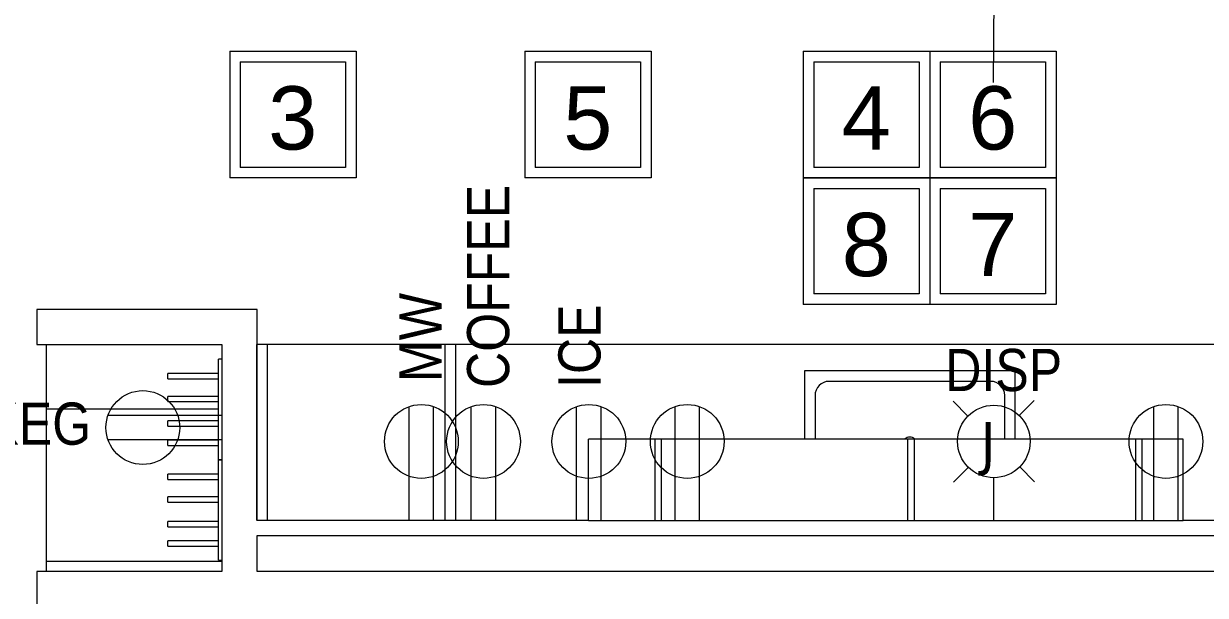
# Model space of a CAD drawing. Header units: inches. Extents: x 1 to 4284, y -575 to 745.
# Drawn here: x 1471.1 to 1639.3, y 463.2 to 544.5 of the extents above; entities that cross this region are included whole.
import ezdxf

# ---------------------------------------------------------------- set-up
doc = ezdxf.new("R2010")
doc.units = ezdxf.units.IN
doc.header["$MEASUREMENT"] = 0
for name, color, linetype, lineweight in [('A-ANNO-NOTE', 131, 'Continuous', 20), ('A-AREA-IDEN', 2, 'Continuous', 20), ('A-WALL', 113, 'Continuous', 50), ('E-ELEC-FIXT-IDEN', 2, 'Continuous', 9), ('I-WALL', 2, 'Continuous', 13), ('P-SANR-FIXT', 6, 'Continuous', 9), ('Q-CASE', 31, 'Continuous', 9)]:
    doc.layers.add(name, color=color, linetype=linetype, lineweight=lineweight)
doc.styles.add('Arial', font='arial.ttf', dxfattribs={"height": 9})
doc.styles.add('Arial_2', font='arial.ttf', dxfattribs={"width": 0.85, "height": 6})
doc.styles.add('Tahoma', font='tahoma.ttf', dxfattribs={"height": 6})

# ---------------------------------------------------------------- blocks, each defined once
blk = doc.blocks.new('Counter Top _No Backsplash_ - Standard Counter Top-2581820-New Construction - Tel_Data_Elec Plan')
at = {"layer": 'Q-CASE', "lineweight": 13}
for p, q in [((-47.26, 0), (-47.26, -25)), ((109.19, 0), (109.19, -25)), ((-47.26, -25), (109.19, -25))]:
    blk.add_line(p, q, dxfattribs=at)
blk = doc.blocks.new('Counter Top _No Backsplash_ - Standard Counter Top-2573105-New Construction - Tel_Data_Elec Plan')
at = {"layer": 'Q-CASE', "lineweight": 13}
for p, q in [((-47.26, 0), (-47.26, -11.56)), ((37.38, 0), (-47.26, 0)), ((37.38, 0), (37.38, -11.56)), ((-47.26, -11.56), (37.38, -11.56))]:
    blk.add_line(p, q, dxfattribs=at)
blk = doc.blocks.new('Counter Top _No Backsplash_ - Standard Counter Top-2570171-New Construction - Tel_Data_Elec Plan')
at = {"layer": 'Q-CASE', "lineweight": 13}
for p, q in [((-47.26, 0), (-47.26, -25)), ((-45.76, 0), (-45.76, -25)), ((-47.26, -25), (-45.76, -25))]:
    blk.add_line(p, q, dxfattribs=at)
blk = doc.blocks.new('Counter Top _No Backsplash_ - Standard Counter Top-V35-New Construction - Tel_Data_Elec Plan')
at = {"layer": 'Q-CASE', "lineweight": 13}
for p, q in [((-47.26, 0), (-47.26, -11.56)), ((37.38, 0), (-47.26, 0)), ((37.38, 0), (37.38, -11.56)), ((-47.26, -11.56), (37.38, -11.56))]:
    blk.add_line(p, q, dxfattribs=at)
blk = doc.blocks.new('Counter Top _No Backsplash_ - Standard Counter Top-2536522-New Construction - Tel_Data_Elec Plan')
at = {"layer": 'Q-CASE', "lineweight": 13}
for p, q in [((-47.26, 0), (-47.26, -11.56)), ((-46.35, 0), (-46.35, -11.56))]:
    blk.add_line(p, q, dxfattribs=at)
blk = doc.blocks.new('Sink Kitchen-Single1 - 30_ x 21_-2532181-New Construction - Tel_Data_Elec Plan')
at = {"layer": 'P-SANR-FIXT', "lineweight": 13}
for p, q in [((-14.38, -0.68), (-14.38, -10.41)), ((-12.88, -0.68), (-12.88, -6.91)), ((14.12, -6.91), (14.12, -0.68)), ((15.62, -10.41), (15.62, -0.68)), ((-10.88, -8.91), (12.12, -8.91)), ((-14.38, -10.41), (15.62, -10.41))]:
    blk.add_line(p, q, dxfattribs=at)
for centre, radius, start, end in [((0.62, 0), 1, 225, 315), ((-10.88, -6.91), 2, 180, 270), ((12.12, -6.91), 2, 270, 0)]:
    blk.add_arc(centre, radius, start, end, dxfattribs=at)
blk = doc.blocks.new('Counter Top _No Backsplash_ - Standard Counter Top-V46-New Construction - Tel_Data_Elec Plan')
at = {"layer": 'Q-CASE', "lineweight": 13}
for p, q in [((-47.26, 0), (-47.26, -25)), ((-45.76, 0), (-45.76, -25))]:
    blk.add_line(p, q, dxfattribs=at)
blk = doc.blocks.new('Counter Top _No Backsplash_ - Standard Counter Top-2601849-New Construction - Tel_Data_Elec Plan')
at = {"layer": 'Q-CASE', "lineweight": 13}
blk.add_line((-47.26, -25), (-15.01, -25), dxfattribs=at)
blk = doc.blocks.new('Counter Top _No Backsplash_ - Standard Counter Top-2603776-New Construction - Tel_Data_Elec Plan')
at = {"layer": 'Q-CASE', "lineweight": 13}
blk.add_line((-38.12, -0.5), (-38.12, -25), dxfattribs=at)
blk = doc.blocks.new('Counter Top _No Backsplash_ - Standard Counter Top-2603724-New Construction - Tel_Data_Elec Plan')
at = {"layer": 'Q-CASE', "lineweight": 13}
blk.add_line((-47.26, 0), (-47.26, -25), dxfattribs=at)
blk = doc.blocks.new('wine rack - wine rack-2603265-New Construction - Tel_Data_Elec Plan')
at = {"layer": 'Q-CASE', "lineweight": 13}
for p, q in [((-671.85, 482.49), (-671.85, 496.79)), ((-671.35, 496.79), (-671.85, 496.79)), ((-671.35, 496.79), (-671.35, 482.49)), ((-679.02, 494), (-679.02, 494.75)), ((-671.85, 494.75), (-679.02, 494.75)), ((-679.02, 494), (-671.85, 494)), ((-679.02, 490.75), (-679.02, 491.5)), ((-671.85, 491.5), (-679.02, 491.5)), ((-679.02, 490.75), (-671.85, 490.75)), ((-679.02, 487.25), (-679.02, 488)), ((-671.85, 488), (-679.02, 488)), ((-679.02, 487.25), (-671.85, 487.25)), ((-679.02, 484.5), (-679.02, 485.25)), ((-671.85, 485.25), (-679.02, 485.25)), ((-679.02, 484.5), (-671.85, 484.5)), ((-671.85, 468.19), (-671.85, 482.49)), ((-671.35, 482.49), (-671.85, 482.49)), ((-671.85, 482.49), (-671.35, 482.49)), ((-671.35, 482.49), (-671.35, 468.19)), ((-679.02, 479.7), (-679.02, 480.45)), ((-671.85, 480.45), (-679.02, 480.45)), ((-679.02, 479.7), (-671.85, 479.7)), ((-679.02, 476.45), (-679.02, 477.2)), ((-671.85, 477.2), (-679.02, 477.2)), ((-679.02, 476.45), (-671.85, 476.45)), ((-679.02, 472.95), (-679.02, 473.7)), ((-671.85, 473.7), (-679.02, 473.7)), ((-679.02, 472.95), (-671.85, 472.95)), ((-679.02, 470.2), (-679.02, 470.95)), ((-671.85, 470.95), (-679.02, 470.95)), ((-679.02, 470.2), (-671.85, 470.2)), ((-671.85, 468.19), (-671.35, 468.19))]:
    blk.add_line(p, q, dxfattribs=at)
blk = doc.blocks.new('FORM Equipment_Fixture Tag - Square-214315-New Construction - Tel_Data_Elec Plan')
at = {"layer": 'A-ANNO-NOTE'}
for p, q in [((-0.09375, 0.09375), (0.09375, 0.09375)), ((-0.09375, 0.09375), (0.09375, 0.09375)), ((-0.09375, 0.09375), (0.09375, 0.09375)), ((-0.09375, 0.09375), (-0.09375, -0.09375)), ((0.09375, 0.09375), (0.09375, -0.09375)), ((-0.078125, 0.078125), (-0.078125, -0.078125)), ((-0.078125, 0.078125), (0.078125, 0.078125)), ((0.078125, 0.078125), (0.078125, -0.078125)), ((0.078125, -0.078125), (-0.078125, -0.078125)), ((0.09375, -0.09375), (-0.09375, -0.09375))]:
    blk.add_line(p, q, dxfattribs=at)

msp = doc.modelspace()

# ---------------------------------------------------------------- linework, layer by layer
at = {"layer": 'A-ANNO-NOTE'}
for p, q in [((1525.99, 473.85), (1525.99, 490.04)), ((1529.48, 473.85), (1529.48, 490.04)), ((1534.84, 473.85), (1534.84, 490.04)), ((1538.32, 473.85), (1538.32, 490.04)), ((1549.84, 473.85), (1549.84, 490.04)), ((1553.32, 473.85), (1553.32, 490.04)), ((1563.84, 473.85), (1563.84, 490.04)), ((1567.32, 473.85), (1567.32, 490.04)), ((1605.54, 488.7), (1603.42, 490.83)), ((1612.84, 488.77), (1614.96, 490.9)), ((1631.98, 473.85), (1631.98, 490.04)), ((1635.46, 473.85), (1635.46, 490.04)), ((1499.34, 488.8), (1483.14, 488.8)), ((1499.34, 485.32), (1483.14, 485.32)), ((1605.61, 481.41), (1603.48, 479.29)), ((1612.9, 481.48), (1615.03, 479.35)), ((1609.22, 473.85), (1609.22, 479.93))]:
    msp.add_line(p, q, dxfattribs=at)
for centre, radius in [((1488.09, 487.06), 5.25), ((1527.74, 485.09), 5.25), ((1536.58, 485.09), 5.25), ((1551.58, 485.09), 5.25), ((1565.58, 485.09), 5.25), ((1609.22, 485.09), 5.16), ((1633.72, 485.09), 5.25)]:
    msp.add_circle(centre, radius, dxfattribs=at)
at = {"layer": 'A-AREA-IDEN'}
msp.add_line((1609.19, 536.14), (1609.52, 578.39), dxfattribs=at)
at = {"layer": 'A-WALL', "color": 250, "lineweight": 20}
for p, q in [((1504.34, 503.85), (1473.02, 503.85)), ((1473.02, 503.85), (1473.02, 498.85)), ((1504.34, 473.85), (1504.34, 503.85)), ((1473.02, 498.85), (1499.34, 498.85)), ((1499.34, 498.85), (1499.34, 496.79)), ((1504.34, 466.6), (1504.34, 471.72)), ((1499.34, 468.19), (1499.34, 466.6))]:
    msp.add_line(p, q, dxfattribs=at)
at = {"layer": 'I-WALL', "color": 250, "lineweight": 20}
for p, q in [((1551.53, 473.85), (1504.34, 473.85)), ((1662.29, 473.85), (1636.17, 473.85)), ((1504.34, 471.72), (1660.16, 471.72)), ((1499.34, 466.6), (1473.02, 466.6)), ((1473.02, 466.6), (1473.02, 461.97)), ((1660.16, 466.6), (1504.34, 466.6))]:
    msp.add_line(p, q, dxfattribs=at)

# ---------------------------------------------------------------- block references
at = {"layer": 'A-ANNO-NOTE', "xscale": 96, "yscale": 96, "zscale": 96}
for p in [(1509.45, 531.56), (1551.45, 531.56), (1591.09, 531.56), (1609.09, 531.56), (1591.09, 513.56), (1609.09, 513.56)]:
    msp.add_blockref('FORM Equipment_Fixture Tag - Square-214315-New Construction - Tel_Data_Elec Plan', p, dxfattribs=at)
at = {"layer": 'P-SANR-FIXT', "lineweight": 13, "rotation": 180}
msp.add_blockref('Sink Kitchen-Single1 - 30_ x 21_-2532181-New Construction - Tel_Data_Elec Plan', (1597.89, 484.72), dxfattribs=at)
at = {"layer": 'Q-CASE', "lineweight": 13}
for name, p, rotation in [('Counter Top _No Backsplash_ - Standard Counter Top-2601849-New Construction - Tel_Data_Elec Plan', (1499.34, 451.58), 269.9999999999997), ('Counter Top _No Backsplash_ - Standard Counter Top-2570171-New Construction - Tel_Data_Elec Plan', (1458.57, 473.85), 180), ('Counter Top _No Backsplash_ - Standard Counter Top-2581820-New Construction - Tel_Data_Elec Plan', (1615.02, 473.85), 180), ('Counter Top _No Backsplash_ - Standard Counter Top-V46-New Construction - Tel_Data_Elec Plan', (1485.36, 473.85), 180), ('Counter Top _No Backsplash_ - Standard Counter Top-2603776-New Construction - Tel_Data_Elec Plan', (1499.34, 451.58), 269.9999999999997), ('Counter Top _No Backsplash_ - Standard Counter Top-2573105-New Construction - Tel_Data_Elec Plan', (1588.91, 473.85), 180), ('Counter Top _No Backsplash_ - Standard Counter Top-V35-New Construction - Tel_Data_Elec Plan', (1588.91, 473.85), 180), ('Counter Top _No Backsplash_ - Standard Counter Top-2536522-New Construction - Tel_Data_Elec Plan', (1514.65, 473.85), 180), ('Counter Top _No Backsplash_ - Standard Counter Top-2536522-New Construction - Tel_Data_Elec Plan', (1550.65, 473.85), 180), ('Counter Top _No Backsplash_ - Standard Counter Top-2536522-New Construction - Tel_Data_Elec Plan', (1583.08, 473.85), 180), ('Counter Top _No Backsplash_ - Standard Counter Top-2603724-New Construction - Tel_Data_Elec Plan', (1499.34, 420.77), 269.9999999999997)]:
    msp.add_blockref(name, p, dxfattribs=dict(at, rotation=rotation))
msp.add_blockref('wine rack - wine rack-2603265-New Construction - Tel_Data_Elec Plan', (2170.69, 0), dxfattribs=at)

# ---------------------------------------------------------------- texts
at = {"layer": 'A-ANNO-NOTE', "lineweight": 9, "attachment_point": 1}
for s, insert, char_height, width, style in [('3', (1505.93, 535.59), 9, 8.484, 'Arial'), ('5', (1547.93, 535.59), 9, 8.484, 'Arial'), ('4', (1587.57, 535.59), 9, 8.484, 'Arial'), ('6', (1605.57, 535.59), 9, 8.484, 'Arial'), ('8', (1587.57, 517.59), 9, 8.484, 'Arial'), ('7', (1605.57, 517.59), 9, 8.484, 'Arial'), ('J', (1607.36, 487.86), 6, 3.939, 'Tahoma')]:
    msp.add_mtext(s, dxfattribs=dict(at, insert=insert, char_height=char_height, width=width, style=style))
at = {"layer": 'E-ELEC-FIXT-IDEN', "char_height": 6, "attachment_point": 1, "rotation": 90, "style": 'Arial_2'}
for s, insert, width in [('COFFEE', (1534.24, 492.69), 36.057), ('MW', (1524.62, 493.54), 16.7407), ('ICE', (1547.24, 492.69), 14.6803)]:
    msp.add_mtext(s, dxfattribs=dict(at, insert=insert, width=width))
at = {"layer": 'E-ELEC-FIXT-IDEN', "char_height": 6, "attachment_point": 1, "style": 'Arial_2'}
for s, insert, width in [('DISP', (1602.32, 498.25), 20.604), ('KEG', (1465.69, 490.62), 18.8011)]:
    msp.add_mtext(s, dxfattribs=dict(at, insert=insert, width=width))

doc.saveas('drawing.dxf')
